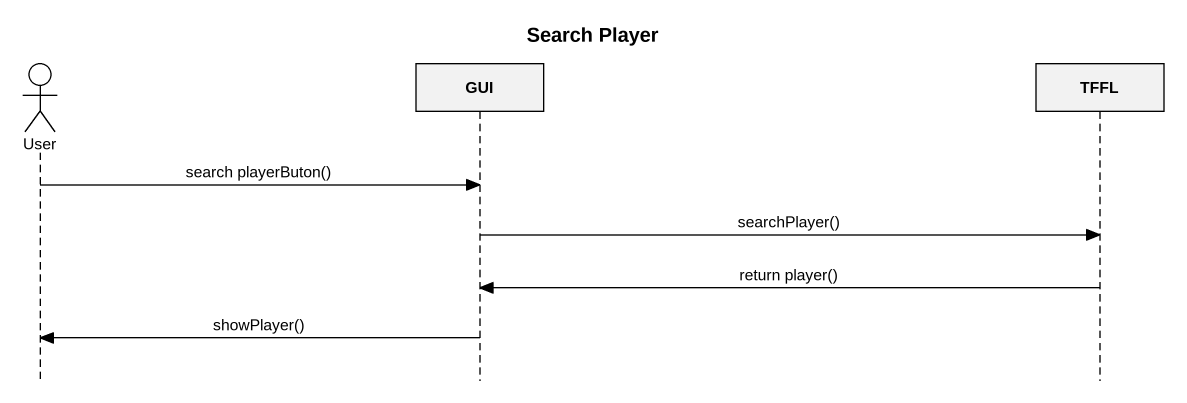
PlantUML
@startuml
title Search Player
hide footbox
actor User
participant GUI
participant TFFL

User -> GUI : search playerButon()
GUI -> TFFL : searchPlayer()
TFFL -> GUI : return player()
GUI -> User : showPlayer()
@enduml
